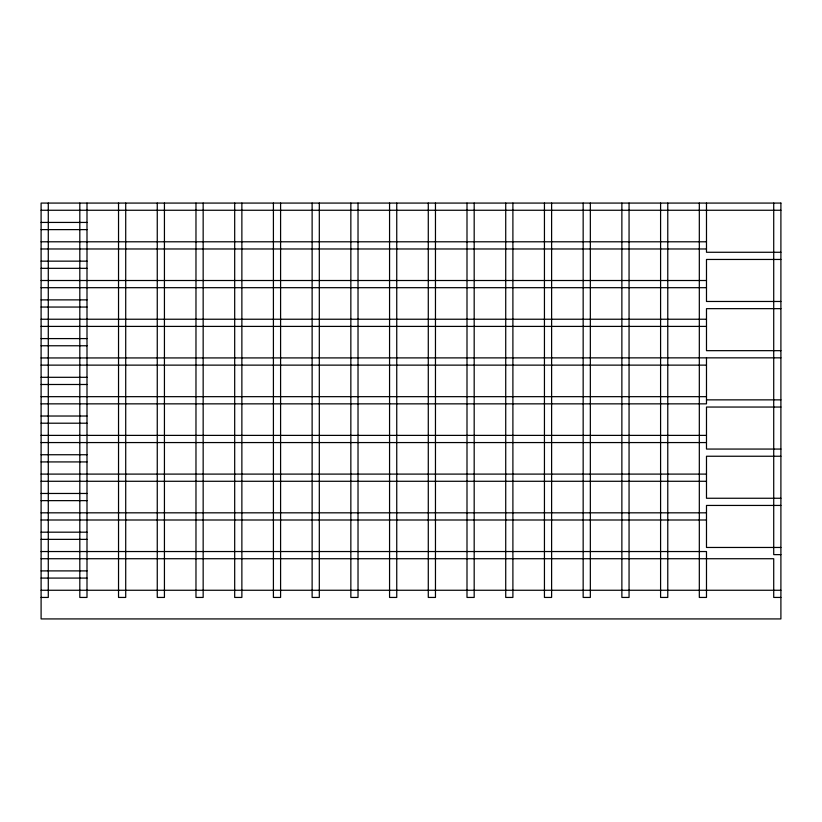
<?xml version="1.0" encoding="UTF-8"?>
<svg xmlns="http://www.w3.org/2000/svg" width="822" height="822" viewBox="0 0 822 822"><rect width="100%" height="100%" fill="white"/><g stroke="black" fill="none" stroke-linecap="round" stroke-linejoin="round"><path stroke-width="1.23" d="M41.1 210.257L780.9 210.257M41.1 222.433L86.998 222.433M41.1 229.615L86.998 229.615M41.1 241.791L706.488 241.791M41.1 248.974L706.488 248.974M780.9 252.272L706.488 252.272L706.488 203.075M780.9 259.454L706.488 259.454L706.488 301.469L780.9 301.469M41.1 261.149L86.998 261.149M41.1 268.332L86.998 268.332M41.1 280.508L706.488 280.508M41.1 287.69L706.488 287.69M41.1 299.876L86.998 299.876M41.1 307.048L86.998 307.048M780.9 308.651L706.488 308.651L706.488 350.665L780.9 350.665M41.1 319.234L706.488 319.234M41.1 326.406L706.488 326.406M41.1 338.592L86.998 338.592M41.1 345.764L86.998 345.764M41.1 357.95L780.9 357.847M41.1 365.132L706.488 365.132M41.1 377.308L86.998 377.308M41.1 384.49L86.998 384.49M41.1 396.666L706.488 396.666M706.488 399.862L780.9 399.862M41.1 403.849L706.488 403.849L706.488 357.847M780.9 407.044L706.488 407.044L706.488 449.059L780.9 449.059M41.1 416.024L86.998 416.024M41.1 423.207L86.998 423.207M41.1 435.383L706.488 435.383M41.1 442.565L706.488 442.565M41.1 454.741L86.998 454.741M780.9 456.241L706.488 456.241L706.488 498.255L780.9 498.255M41.1 461.923L86.998 461.923M41.1 474.099L706.488 474.099M41.1 481.281L706.488 481.281M41.1 493.467L86.998 493.467M41.1 500.639L86.998 500.639M780.9 505.438L706.488 505.438L706.488 547.462L780.9 547.462M41.1 512.825L706.488 512.825M41.1 519.997L706.488 519.997M41.1 532.183L86.998 532.183M41.1 539.366L86.998 539.366M41.1 551.541L706.488 551.541L706.488 597.44L699.317 597.44L699.317 203.075M780.9 554.634L773.718 554.634L773.718 203.075M41.1 558.724L773.718 558.724L773.718 597.44L780.9 597.44M41.1 570.9L86.998 570.9M41.1 578.082L86.998 578.082M41.1 590.258L780.9 590.258M41.1 597.44L48.282 597.44L48.282 203.075M667.772 203.075L667.772 597.44L660.59 597.44L660.59 203.075M629.056 203.075L629.056 597.44L621.874 597.44L621.874 203.075M590.34 203.075L590.34 597.44L583.158 597.44L583.158 203.075M551.613 203.075L551.613 597.44L544.441 597.44L544.441 203.075M512.897 203.075L512.897 597.44L505.725 597.44L505.725 203.075M474.181 203.075L474.181 597.44L466.999 597.44L466.999 203.075M435.465 203.075L435.465 597.44L428.283 597.44L428.283 203.075M396.749 203.075L396.749 597.44L389.566 597.44L389.566 203.075M358.022 203.075L358.022 597.44L350.85 597.44L350.85 203.075M319.306 203.075L319.306 597.44L312.124 597.44L312.124 203.075M280.59 203.075L280.59 597.44L273.407 597.44L273.407 203.075M241.874 203.075L241.874 597.44L234.691 597.44L234.691 203.075M203.157 203.075L203.157 597.44L195.975 597.44L195.975 203.075M164.431 203.075L164.431 597.44L157.259 597.44L157.259 203.075M125.715 203.075L125.715 597.44L118.532 597.44L118.532 203.075M86.998 203.075L86.998 597.44L79.816 597.44L79.816 203.075M780.9 203.075L41.1 203.075L41.1 618.925L780.9 618.925L780.9 203.075"/></g></svg>
